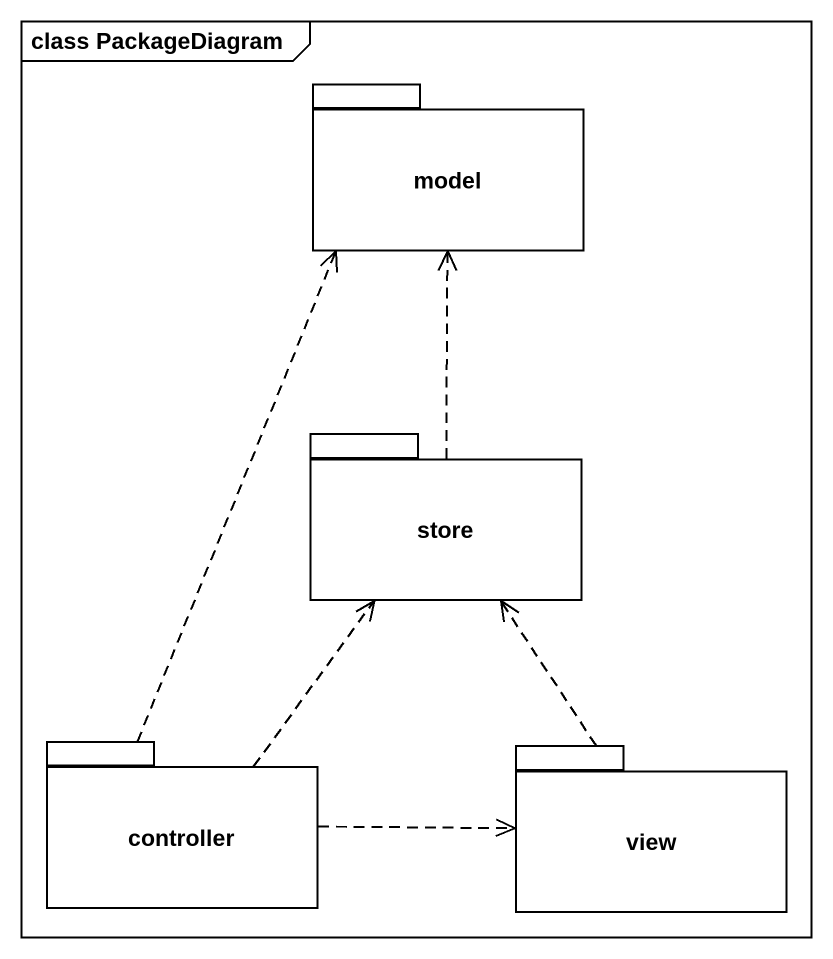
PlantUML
@startuml
mainframe class PackageDiagram
package model {
}
package store {
}
package controller {
}
package view {
}
store .up.> model
controller .up.> model
controller .up.> store
controller .right.> view
view .up.> store
@enduml
